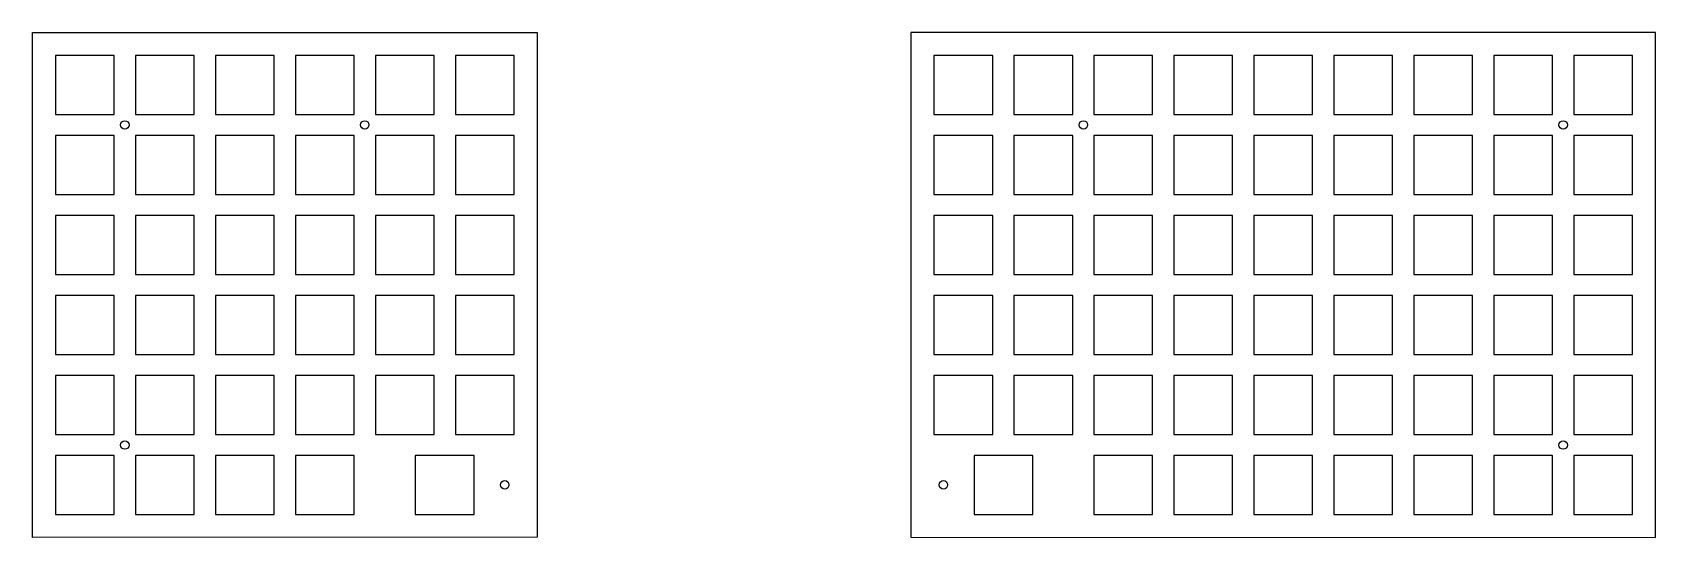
# Model space of a CAD drawing. Header units: millimetres. Extents: x 88 to 474, y -112 to 8.
import ezdxf

# ---------------------------------------------------------------- set-up
doc = ezdxf.new("R2010")
doc.units = ezdxf.units.MM

msp = doc.modelspace()

# ---------------------------------------------------------------- linework, layer by layer
for p, q in [((87.5, -112.5), (87.5, 7.75)), ((87.5, 7.75), (207.75, 7.75)), ((207.75, 7.75), (207.75, -112.45)), ((474.15, 7.75), (296.75, 7.75)), ((296.75, 7.75), (296.75, -112.45)), ((474.15, -112.5), (474.15, 7.75)), ((107, 2.25), (93, 2.25)), ((93, 2.25), (93, -11.75)), ((107, -11.75), (107, 2.25)), ((126.05, 2.25), (112.05, 2.25)), ((112.05, 2.25), (112.05, -11.75)), ((126.05, -11.75), (126.05, 2.25)), ((145.1, 2.25), (131.1, 2.25)), ((131.1, 2.25), (131.1, -11.75)), ((145.1, -11.75), (145.1, 2.25)), ((164.15, 2.25), (150.15, 2.25)), ((150.15, 2.25), (150.15, -11.75)), ((164.15, -11.75), (164.15, 2.25)), ((183.2, 2.25), (169.2, 2.25)), ((169.2, 2.25), (169.2, -11.75)), ((183.2, -11.75), (183.2, 2.25)), ((202.25, 2.25), (188.25, 2.25)), ((188.25, 2.25), (188.25, -11.75)), ((202.25, -11.75), (202.25, 2.25)), ((316.25, 2.25), (302.25, 2.25)), ((302.25, 2.25), (302.25, -11.75)), ((316.25, -11.75), (316.25, 2.25)), ((335.3, 2.25), (321.3, 2.25)), ((321.3, 2.25), (321.3, -11.75)), ((335.3, -11.75), (335.3, 2.25)), ((354.35, 2.25), (340.35, 2.25)), ((340.35, 2.25), (340.35, -11.75)), ((354.35, -11.75), (354.35, 2.25)), ((373.4, 2.25), (359.4, 2.25)), ((359.4, 2.25), (359.4, -11.75)), ((373.4, -11.75), (373.4, 2.25)), ((392.45, 2.25), (378.45, 2.25)), ((378.45, 2.25), (378.45, -11.75)), ((392.45, -11.75), (392.45, 2.25)), ((411.5, 2.25), (397.5, 2.25)), ((397.5, 2.25), (397.5, -11.75)), ((411.5, -11.75), (411.5, 2.25)), ((430.55, 2.25), (416.55, 2.25)), ((416.55, 2.25), (416.55, -11.75)), ((430.55, -11.75), (430.55, 2.25)), ((449.6, 2.25), (435.6, 2.25)), ((435.6, 2.25), (435.6, -11.75)), ((449.6, -11.75), (449.6, 2.25)), ((468.65, 2.25), (454.65, 2.25)), ((454.65, 2.25), (454.65, -11.75)), ((468.65, -11.75), (468.65, 2.25)), ((93, -11.75), (107, -11.75)), ((112.05, -11.75), (126.05, -11.75)), ((131.1, -11.75), (145.1, -11.75)), ((150.15, -11.75), (164.15, -11.75)), ((169.2, -11.75), (183.2, -11.75)), ((188.25, -11.75), (202.25, -11.75)), ((302.25, -11.75), (316.25, -11.75)), ((321.3, -11.75), (335.3, -11.75)), ((340.35, -11.75), (354.35, -11.75)), ((359.4, -11.75), (373.4, -11.75)), ((378.45, -11.75), (392.45, -11.75)), ((397.5, -11.75), (411.5, -11.75)), ((416.55, -11.75), (430.55, -11.75)), ((435.6, -11.75), (449.6, -11.75)), ((454.65, -11.75), (468.65, -11.75)), ((107, -16.8), (93, -16.8)), ((93, -16.8), (93, -30.8)), ((107, -30.8), (107, -16.8)), ((126.05, -16.8), (112.05, -16.8)), ((112.05, -16.8), (112.05, -30.8)), ((126.05, -30.8), (126.05, -16.8)), ((145.1, -16.8), (131.1, -16.8)), ((131.1, -16.8), (131.1, -30.8)), ((145.1, -30.8), (145.1, -16.8)), ((164.15, -16.8), (150.15, -16.8)), ((150.15, -16.8), (150.15, -30.8)), ((164.15, -30.8), (164.15, -16.8)), ((183.2, -16.8), (169.2, -16.8)), ((169.2, -16.8), (169.2, -30.8)), ((183.2, -30.8), (183.2, -16.8)), ((202.25, -16.8), (188.25, -16.8)), ((188.25, -16.8), (188.25, -30.8)), ((202.25, -30.8), (202.25, -16.8)), ((316.25, -16.8), (302.25, -16.8)), ((302.25, -16.8), (302.25, -30.8)), ((316.25, -30.8), (316.25, -16.8)), ((335.3, -16.8), (321.3, -16.8)), ((321.3, -16.8), (321.3, -30.8)), ((335.3, -30.8), (335.3, -16.8)), ((354.35, -16.8), (340.35, -16.8)), ((340.35, -16.8), (340.35, -30.8)), ((354.35, -30.8), (354.35, -16.8)), ((373.4, -16.8), (359.4, -16.8)), ((359.4, -16.8), (359.4, -30.8)), ((373.4, -30.8), (373.4, -16.8)), ((392.45, -16.8), (378.45, -16.8)), ((378.45, -16.8), (378.45, -30.8)), ((392.45, -30.8), (392.45, -16.8)), ((411.5, -16.8), (397.5, -16.8)), ((397.5, -16.8), (397.5, -30.8)), ((411.5, -30.8), (411.5, -16.8)), ((430.55, -16.8), (416.55, -16.8)), ((416.55, -16.8), (416.55, -30.8)), ((430.55, -30.8), (430.55, -16.8)), ((449.6, -16.8), (435.6, -16.8)), ((435.6, -16.8), (435.6, -30.8)), ((449.6, -30.8), (449.6, -16.8)), ((468.65, -16.8), (454.65, -16.8)), ((454.65, -16.8), (454.65, -30.8)), ((468.65, -30.8), (468.65, -16.8)), ((93, -30.8), (107, -30.8)), ((112.05, -30.8), (126.05, -30.8)), ((131.1, -30.8), (145.1, -30.8)), ((150.15, -30.8), (164.15, -30.8)), ((169.2, -30.8), (183.2, -30.8)), ((188.25, -30.8), (202.25, -30.8)), ((302.25, -30.8), (316.25, -30.8)), ((321.3, -30.8), (335.3, -30.8)), ((340.35, -30.8), (354.35, -30.8)), ((359.4, -30.8), (373.4, -30.8)), ((378.45, -30.8), (392.45, -30.8)), ((397.5, -30.8), (411.5, -30.8)), ((416.55, -30.8), (430.55, -30.8)), ((435.6, -30.8), (449.6, -30.8)), ((454.65, -30.8), (468.65, -30.8)), ((107, -35.85), (93, -35.85)), ((93, -35.85), (93, -49.85)), ((107, -49.85), (107, -35.85)), ((126.05, -35.85), (112.05, -35.85)), ((112.05, -35.85), (112.05, -49.85)), ((126.05, -49.85), (126.05, -35.85)), ((145.1, -35.85), (131.1, -35.85)), ((131.1, -35.85), (131.1, -49.85)), ((145.1, -49.85), (145.1, -35.85)), ((164.15, -35.85), (150.15, -35.85)), ((150.15, -35.85), (150.15, -49.85)), ((164.15, -49.85), (164.15, -35.85)), ((183.2, -35.85), (169.2, -35.85)), ((169.2, -35.85), (169.2, -49.85)), ((183.2, -49.85), (183.2, -35.85)), ((202.25, -35.85), (188.25, -35.85)), ((188.25, -35.85), (188.25, -49.85)), ((202.25, -49.85), (202.25, -35.85)), ((316.25, -35.85), (302.25, -35.85)), ((302.25, -35.85), (302.25, -49.85)), ((316.25, -49.85), (316.25, -35.85)), ((335.3, -35.85), (321.3, -35.85)), ((321.3, -35.85), (321.3, -49.85)), ((335.3, -49.85), (335.3, -35.85)), ((354.35, -35.85), (340.35, -35.85)), ((340.35, -35.85), (340.35, -49.85)), ((354.35, -49.85), (354.35, -35.85)), ((373.4, -35.85), (359.4, -35.85)), ((359.4, -35.85), (359.4, -49.85)), ((373.4, -49.85), (373.4, -35.85)), ((392.45, -35.85), (378.45, -35.85)), ((378.45, -35.85), (378.45, -49.85)), ((392.45, -49.85), (392.45, -35.85)), ((411.5, -35.85), (397.5, -35.85)), ((397.5, -35.85), (397.5, -49.85)), ((411.5, -49.85), (411.5, -35.85)), ((430.55, -35.85), (416.55, -35.85)), ((416.55, -35.85), (416.55, -49.85)), ((430.55, -49.85), (430.55, -35.85)), ((449.6, -35.85), (435.6, -35.85)), ((435.6, -35.85), (435.6, -49.85)), ((449.6, -49.85), (449.6, -35.85)), ((468.65, -35.85), (454.65, -35.85)), ((454.65, -35.85), (454.65, -49.85)), ((468.65, -49.85), (468.65, -35.85)), ((93, -49.85), (107, -49.85)), ((112.05, -49.85), (126.05, -49.85)), ((131.1, -49.85), (145.1, -49.85)), ((150.15, -49.85), (164.15, -49.85)), ((169.2, -49.85), (183.2, -49.85)), ((188.25, -49.85), (202.25, -49.85)), ((302.25, -49.85), (316.25, -49.85)), ((321.3, -49.85), (335.3, -49.85)), ((340.35, -49.85), (354.35, -49.85)), ((359.4, -49.85), (373.4, -49.85)), ((378.45, -49.85), (392.45, -49.85)), ((397.5, -49.85), (411.5, -49.85)), ((416.55, -49.85), (430.55, -49.85)), ((435.6, -49.85), (449.6, -49.85)), ((454.65, -49.85), (468.65, -49.85)), ((107, -54.9), (93, -54.9)), ((93, -54.9), (93, -68.9)), ((107, -68.9), (107, -54.9)), ((126.05, -54.9), (112.05, -54.9)), ((112.05, -54.9), (112.05, -68.9)), ((126.05, -68.9), (126.05, -54.9)), ((145.1, -54.9), (131.1, -54.9)), ((131.1, -54.9), (131.1, -68.9)), ((145.1, -68.9), (145.1, -54.9)), ((164.15, -54.9), (150.15, -54.9)), ((150.15, -54.9), (150.15, -68.9)), ((164.15, -68.9), (164.15, -54.9)), ((183.2, -54.9), (169.2, -54.9)), ((169.2, -54.9), (169.2, -68.9)), ((183.2, -68.9), (183.2, -54.9)), ((202.25, -54.9), (188.25, -54.9)), ((188.25, -54.9), (188.25, -68.9)), ((202.25, -68.9), (202.25, -54.9)), ((316.25, -54.9), (302.25, -54.9)), ((302.25, -54.9), (302.25, -68.9)), ((316.25, -68.9), (316.25, -54.9)), ((335.3, -54.9), (321.3, -54.9)), ((321.3, -54.9), (321.3, -68.9)), ((335.3, -68.9), (335.3, -54.9)), ((354.35, -54.9), (340.35, -54.9)), ((340.35, -54.9), (340.35, -68.9)), ((354.35, -68.9), (354.35, -54.9)), ((373.4, -54.9), (359.4, -54.9)), ((359.4, -54.9), (359.4, -68.9)), ((373.4, -68.9), (373.4, -54.9)), ((392.45, -54.9), (378.45, -54.9)), ((378.45, -54.9), (378.45, -68.9)), ((392.45, -68.9), (392.45, -54.9)), ((411.5, -54.9), (397.5, -54.9)), ((397.5, -54.9), (397.5, -68.9)), ((411.5, -68.9), (411.5, -54.9)), ((430.55, -54.9), (416.55, -54.9)), ((416.55, -54.9), (416.55, -68.9)), ((430.55, -68.9), (430.55, -54.9)), ((449.6, -54.9), (435.6, -54.9)), ((435.6, -54.9), (435.6, -68.9)), ((449.6, -68.9), (449.6, -54.9)), ((468.65, -54.9), (454.65, -54.9)), ((454.65, -54.9), (454.65, -68.9)), ((468.65, -68.9), (468.65, -54.9)), ((93, -68.9), (107, -68.9)), ((112.05, -68.9), (126.05, -68.9)), ((131.1, -68.9), (145.1, -68.9)), ((150.15, -68.9), (164.15, -68.9)), ((169.2, -68.9), (183.2, -68.9)), ((188.25, -68.9), (202.25, -68.9)), ((302.25, -68.9), (316.25, -68.9)), ((321.3, -68.9), (335.3, -68.9)), ((340.35, -68.9), (354.35, -68.9)), ((359.4, -68.9), (373.4, -68.9)), ((378.45, -68.9), (392.45, -68.9)), ((397.5, -68.9), (411.5, -68.9)), ((416.55, -68.9), (430.55, -68.9)), ((435.6, -68.9), (449.6, -68.9)), ((454.65, -68.9), (468.65, -68.9)), ((107, -73.95), (93, -73.95)), ((93, -73.95), (93, -87.95)), ((107, -87.95), (107, -73.95)), ((126.05, -73.95), (112.05, -73.95)), ((112.05, -73.95), (112.05, -87.95)), ((126.05, -87.95), (126.05, -73.95)), ((145.1, -73.95), (131.1, -73.95)), ((131.1, -73.95), (131.1, -87.95)), ((145.1, -87.95), (145.1, -73.95)), ((164.15, -73.95), (150.15, -73.95)), ((150.15, -73.95), (150.15, -87.95)), ((164.15, -87.95), (164.15, -73.95)), ((183.2, -73.95), (169.2, -73.95)), ((169.2, -73.95), (169.2, -87.95)), ((183.2, -87.95), (183.2, -73.95)), ((202.25, -73.95), (188.25, -73.95)), ((188.25, -73.95), (188.25, -87.95)), ((202.25, -87.95), (202.25, -73.95)), ((316.25, -73.95), (302.25, -73.95)), ((302.25, -73.95), (302.25, -87.95)), ((316.25, -87.95), (316.25, -73.95)), ((335.3, -73.95), (321.3, -73.95)), ((321.3, -73.95), (321.3, -87.95)), ((335.3, -87.95), (335.3, -73.95)), ((354.35, -73.95), (340.35, -73.95)), ((340.35, -73.95), (340.35, -87.95)), ((354.35, -87.95), (354.35, -73.95)), ((373.4, -73.95), (359.4, -73.95)), ((359.4, -73.95), (359.4, -87.95)), ((373.4, -87.95), (373.4, -73.95)), ((392.45, -73.95), (378.45, -73.95)), ((378.45, -73.95), (378.45, -87.95)), ((392.45, -87.95), (392.45, -73.95)), ((411.5, -73.95), (397.5, -73.95)), ((397.5, -73.95), (397.5, -87.95)), ((411.5, -87.95), (411.5, -73.95)), ((430.55, -73.95), (416.55, -73.95)), ((416.55, -73.95), (416.55, -87.95)), ((430.55, -87.95), (430.55, -73.95)), ((449.6, -73.95), (435.6, -73.95)), ((435.6, -73.95), (435.6, -87.95)), ((449.6, -87.95), (449.6, -73.95)), ((468.65, -73.95), (454.65, -73.95)), ((454.65, -73.95), (454.65, -87.95)), ((468.65, -87.95), (468.65, -73.95)), ((93, -87.95), (107, -87.95)), ((112.05, -87.95), (126.05, -87.95)), ((131.1, -87.95), (145.1, -87.95)), ((150.15, -87.95), (164.15, -87.95)), ((169.2, -87.95), (183.2, -87.95)), ((188.25, -87.95), (202.25, -87.95)), ((302.25, -87.95), (316.25, -87.95)), ((321.3, -87.95), (335.3, -87.95)), ((340.35, -87.95), (354.35, -87.95)), ((359.4, -87.95), (373.4, -87.95)), ((378.45, -87.95), (392.45, -87.95)), ((397.5, -87.95), (411.5, -87.95)), ((416.55, -87.95), (430.55, -87.95)), ((435.6, -87.95), (449.6, -87.95)), ((454.65, -87.95), (468.65, -87.95)), ((107, -93), (93, -93)), ((93, -93), (93, -107)), ((107, -107), (107, -93)), ((126.05, -93), (112.05, -93)), ((112.05, -93), (112.05, -107)), ((126.05, -107), (126.05, -93)), ((145.1, -93), (131.1, -93)), ((131.1, -93), (131.1, -107)), ((145.1, -107), (145.1, -93)), ((164.15, -93), (150.15, -93)), ((150.15, -93), (150.15, -107)), ((164.15, -107), (164.15, -93)), ((192.7, -93), (178.7, -93)), ((178.7, -93), (178.7, -107)), ((192.7, -107), (192.7, -93)), ((325.8, -93), (311.8, -93)), ((311.8, -93), (311.8, -107)), ((325.8, -107), (325.8, -93)), ((354.35, -93), (340.35, -93)), ((340.35, -93), (340.35, -107)), ((354.35, -107), (354.35, -93)), ((373.4, -93), (359.4, -93)), ((359.4, -93), (359.4, -107)), ((373.4, -107), (373.4, -93)), ((392.45, -93), (378.45, -93)), ((378.45, -93), (378.45, -107)), ((392.45, -107), (392.45, -93)), ((411.5, -93), (397.5, -93)), ((397.5, -93), (397.5, -107)), ((411.5, -107), (411.5, -93)), ((430.55, -93), (416.55, -93)), ((416.55, -93), (416.55, -107)), ((430.55, -107), (430.55, -93)), ((449.6, -93), (435.6, -93)), ((435.6, -93), (435.6, -107)), ((449.6, -107), (449.6, -93)), ((468.65, -93), (454.65, -93)), ((454.65, -93), (454.65, -107)), ((468.65, -107), (468.65, -93)), ((93, -107), (107, -107)), ((112.05, -107), (126.05, -107)), ((131.1, -107), (145.1, -107)), ((150.15, -107), (164.15, -107)), ((178.7, -107), (192.7, -107)), ((311.8, -107), (325.8, -107)), ((340.35, -107), (354.35, -107)), ((359.4, -107), (373.4, -107)), ((378.45, -107), (392.45, -107)), ((397.5, -107), (411.5, -107)), ((416.55, -107), (430.55, -107)), ((435.6, -107), (449.6, -107)), ((454.65, -107), (468.65, -107)), ((207.75, -112.45), (87.5, -112.5)), ((296.75, -112.45), (474.15, -112.5))]:
    msp.add_line(p, q)
for centre in [(109.5, -14.25), (166.65, -14.25), (337.85, -14.25), (452.15, -14.25), (109.5, -90.5), (452.15, -90.5), (200, -99.95), (304.5, -99.95)]:
    msp.add_circle(centre, 1)

doc.saveas('drawing.dxf')
